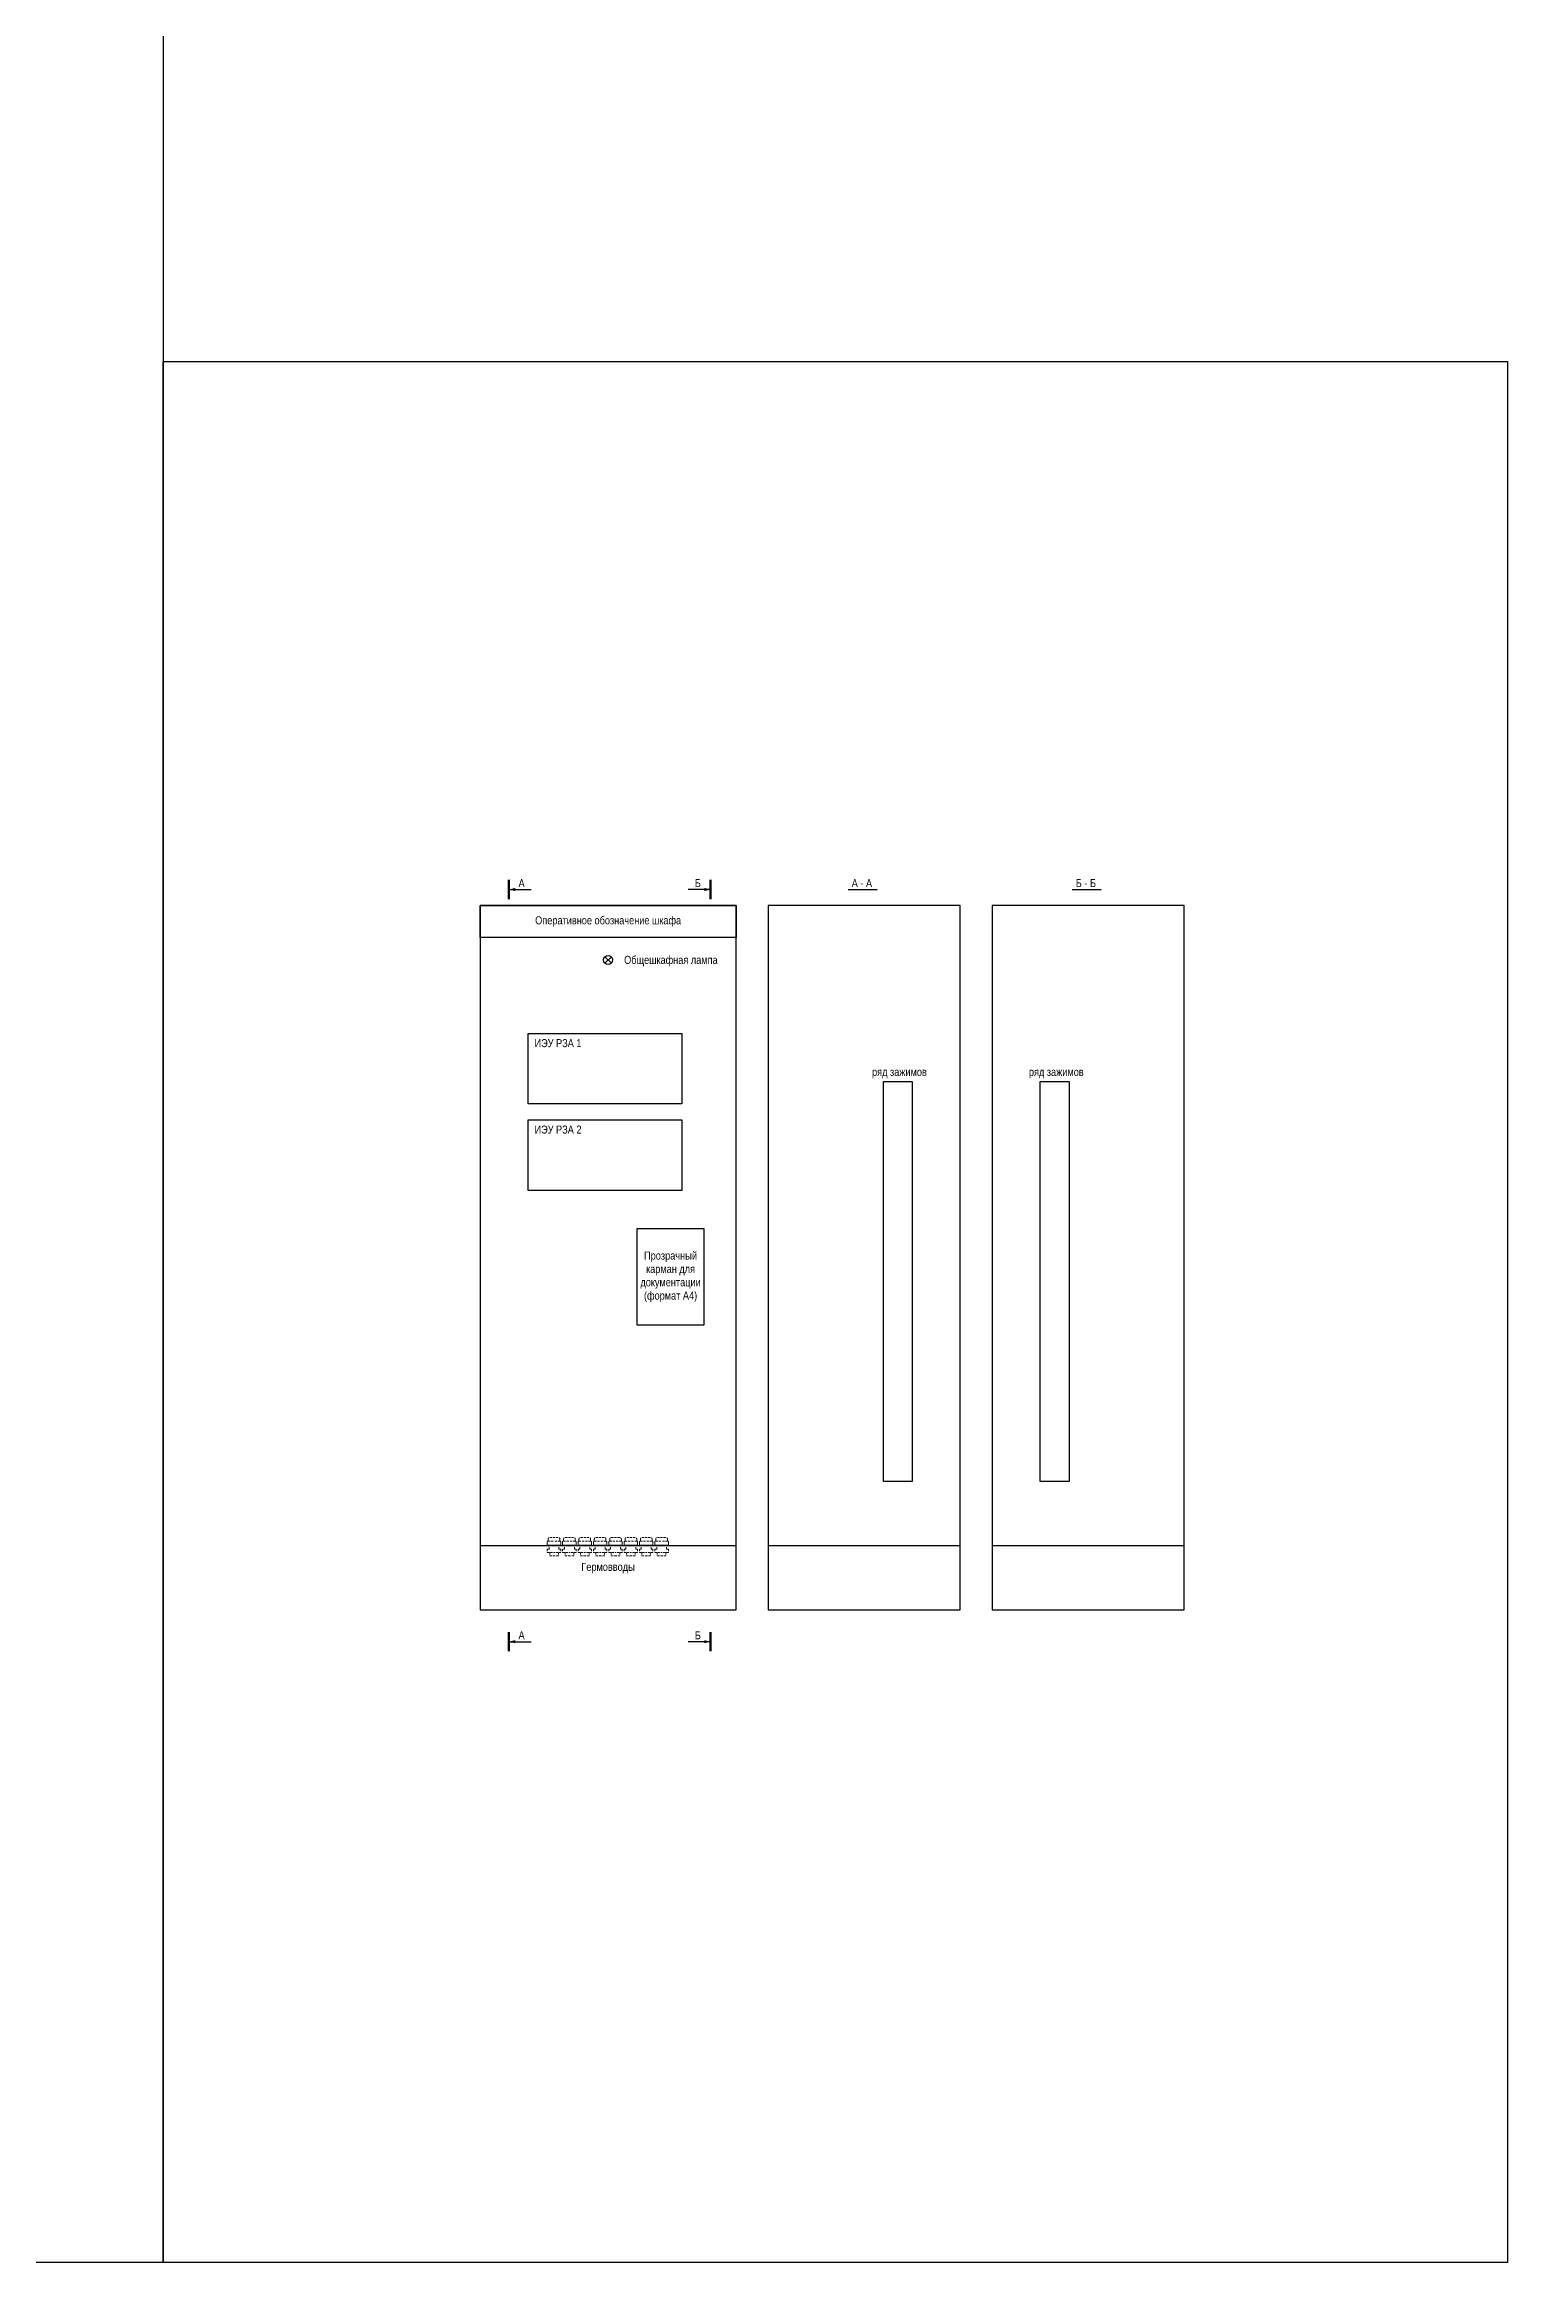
# Model space of a CAD drawing. Header units: millimetres. Extents: x 39198 to 51235, y 3901 to 12197.
# Drawn here: x 47989 to 48446, y 5812 to 6505 of the extents above; entities that cross this region are included whole.
import ezdxf
from ezdxf.enums import TextEntityAlignment as Align

# ---------------------------------------------------------------- set-up
doc = ezdxf.new("R2010")
doc.units = ezdxf.units.MM
doc.linetypes.add('штриховая2', pattern=[9.525, 6.35, -3.175])
doc.layers.add('Основная', color=7, linetype='Continuous', lineweight=30)
doc.layers.add('Толстая', color=7, linetype='Continuous', lineweight=53)
doc.styles.add('Narrow', font='ARIALN.TTF')

msp = doc.modelspace()

# ---------------------------------------------------------------- linework, layer by layer
at = {"linetype": 'штриховая2', "lineweight": 13, "ltscale": 0.1}
for p, q in [((48145.99, 6037.25), (48145.99, 6036)), ((48145.99, 6036), (48145.99, 6037.25)), ((48146.28, 6037.92), (48146.28, 6037.44)), ((48146.28, 6037.44), (48148.1, 6037.44)), ((48146.85, 6038.59), (48148.1, 6038.59)), ((48149.35, 6038.59), (48148.1, 6038.59)), ((48149.92, 6037.44), (48148.1, 6037.44)), ((48149.92, 6037.92), (48149.92, 6037.44)), ((48150.21, 6037.25), (48150.21, 6036)), ((48150.21, 6036), (48150.21, 6037.25)), ((48151.08, 6037.92), (48151.08, 6037.44)), ((48151.08, 6037.44), (48152.9, 6037.44)), ((48151.65, 6038.59), (48152.9, 6038.59)), ((48154.15, 6038.59), (48152.9, 6038.59)), ((48154.72, 6037.44), (48152.9, 6037.44)), ((48154.72, 6037.92), (48154.72, 6037.44)), ((48155.01, 6037.25), (48155.01, 6036)), ((48155.01, 6036), (48155.01, 6037.25)), ((48155.59, 6037.25), (48155.59, 6036)), ((48155.59, 6036), (48155.59, 6037.25)), ((48155.88, 6037.92), (48155.88, 6037.44)), ((48155.88, 6037.44), (48157.7, 6037.44)), ((48156.45, 6038.59), (48157.7, 6038.59)), ((48158.95, 6038.59), (48157.7, 6038.59)), ((48159.52, 6037.44), (48157.7, 6037.44)), ((48159.52, 6037.92), (48159.52, 6037.44)), ((48159.81, 6037.25), (48159.81, 6036)), ((48159.81, 6036), (48159.81, 6037.25)), ((48160.39, 6037.25), (48160.39, 6036)), ((48160.39, 6036), (48160.39, 6037.25)), ((48160.68, 6037.92), (48160.68, 6037.44)), ((48160.68, 6037.44), (48162.5, 6037.44)), ((48161.25, 6038.59), (48162.5, 6038.59)), ((48163.75, 6038.59), (48162.5, 6038.59)), ((48164.32, 6037.44), (48162.5, 6037.44)), ((48164.32, 6037.92), (48164.32, 6037.44)), ((48164.61, 6037.25), (48164.61, 6036)), ((48164.61, 6036), (48164.61, 6037.25)), ((48165.19, 6037.25), (48165.19, 6036)), ((48165.19, 6036), (48165.19, 6037.25)), ((48165.19, 6037.25), (48165.19, 6036)), ((48165.19, 6036), (48165.19, 6037.25)), ((48165.48, 6037.92), (48165.48, 6037.44)), ((48165.48, 6037.44), (48167.3, 6037.44)), ((48166.05, 6038.59), (48167.3, 6038.59)), ((48168.55, 6038.59), (48167.3, 6038.59)), ((48169.12, 6037.44), (48167.3, 6037.44)), ((48169.12, 6037.92), (48169.12, 6037.44)), ((48169.41, 6037.25), (48169.41, 6036)), ((48169.41, 6036), (48169.41, 6037.25)), ((48169.99, 6037.25), (48169.99, 6036)), ((48169.99, 6036), (48169.99, 6037.25)), ((48170.28, 6037.92), (48170.28, 6037.44)), ((48170.28, 6037.44), (48172.1, 6037.44)), ((48170.85, 6038.59), (48172.1, 6038.59)), ((48173.35, 6038.59), (48172.1, 6038.59)), ((48173.92, 6037.44), (48172.1, 6037.44)), ((48173.92, 6037.92), (48173.92, 6037.44)), ((48174.21, 6037.25), (48174.21, 6036)), ((48174.21, 6036), (48174.21, 6037.25)), ((48174.79, 6037.25), (48174.79, 6036)), ((48174.79, 6036), (48174.79, 6037.25)), ((48175.08, 6037.92), (48175.08, 6037.44)), ((48175.08, 6037.44), (48176.9, 6037.44)), ((48175.65, 6038.59), (48176.9, 6038.59)), ((48178.15, 6038.59), (48176.9, 6038.59)), ((48178.72, 6037.44), (48176.9, 6037.44)), ((48178.72, 6037.92), (48178.72, 6037.44)), ((48179.01, 6037.25), (48179.01, 6036)), ((48179.01, 6036), (48179.01, 6037.25)), ((48179.59, 6037.25), (48179.59, 6036)), ((48179.59, 6036), (48179.59, 6037.25)), ((48179.88, 6037.92), (48179.88, 6037.44)), ((48179.88, 6037.44), (48181.7, 6037.44)), ((48180.45, 6038.59), (48181.7, 6038.59)), ((48182.95, 6038.59), (48181.7, 6038.59)), ((48183.52, 6037.44), (48181.7, 6037.44)), ((48183.52, 6037.92), (48183.52, 6037.44)), ((48183.81, 6037.25), (48183.81, 6036)), ((48183.81, 6036), (48183.81, 6037.25)), ((48145.99, 6034.94), (48145.99, 6033.89)), ((48145.99, 6034.94), (48146.56, 6034.94)), ((48145.99, 6033.89), (48148.1, 6033.89)), ((48146.56, 6034.94), (48146.56, 6036)), ((48146.76, 6033.89), (48146.76, 6032.83)), ((48146.76, 6032.83), (48148.1, 6032.83)), ((48150.21, 6033.89), (48148.1, 6033.89)), ((48149.44, 6032.83), (48148.1, 6032.83)), ((48149.44, 6033.89), (48149.44, 6032.83)), ((48149.64, 6034.94), (48149.64, 6036)), ((48150.21, 6034.94), (48149.64, 6034.94)), ((48150.21, 6034.94), (48150.21, 6033.89)), ((48150.79, 6034.94), (48150.79, 6033.89)), ((48150.79, 6034.94), (48151.36, 6034.94)), ((48150.79, 6033.89), (48152.9, 6033.89)), ((48151.36, 6034.94), (48151.36, 6036)), ((48151.56, 6033.89), (48151.56, 6032.83)), ((48151.56, 6032.83), (48152.9, 6032.83)), ((48155.01, 6033.89), (48152.9, 6033.89)), ((48154.24, 6032.83), (48152.9, 6032.83)), ((48154.24, 6033.89), (48154.24, 6032.83)), ((48154.44, 6034.94), (48154.44, 6036)), ((48155.01, 6034.94), (48154.44, 6034.94)), ((48155.01, 6034.94), (48155.01, 6033.89)), ((48155.59, 6034.94), (48155.59, 6033.89)), ((48155.59, 6034.94), (48156.16, 6034.94)), ((48155.59, 6033.89), (48157.7, 6033.89)), ((48156.16, 6034.94), (48156.16, 6036)), ((48156.36, 6033.89), (48156.36, 6032.83)), ((48156.36, 6032.83), (48157.7, 6032.83)), ((48159.81, 6033.89), (48157.7, 6033.89)), ((48159.04, 6032.83), (48157.7, 6032.83)), ((48159.04, 6033.89), (48159.04, 6032.83)), ((48159.24, 6034.94), (48159.24, 6036)), ((48159.81, 6034.94), (48159.24, 6034.94)), ((48159.81, 6034.94), (48159.81, 6033.89)), ((48160.39, 6034.94), (48160.39, 6033.89)), ((48160.39, 6034.94), (48160.96, 6034.94)), ((48160.39, 6033.89), (48162.5, 6033.89)), ((48160.96, 6034.94), (48160.96, 6036)), ((48161.16, 6033.89), (48161.16, 6032.83)), ((48161.16, 6032.83), (48162.5, 6032.83)), ((48164.61, 6033.89), (48162.5, 6033.89)), ((48163.84, 6032.83), (48162.5, 6032.83)), ((48163.84, 6033.89), (48163.84, 6032.83)), ((48164.04, 6034.94), (48164.04, 6036)), ((48164.61, 6034.94), (48164.04, 6034.94)), ((48164.61, 6034.94), (48164.61, 6033.89)), ((48165.19, 6034.94), (48165.19, 6033.89)), ((48165.19, 6034.94), (48165.76, 6034.94)), ((48165.19, 6034.94), (48165.19, 6033.89)), ((48165.19, 6033.89), (48167.3, 6033.89)), ((48165.76, 6034.94), (48165.76, 6036)), ((48165.96, 6033.89), (48165.96, 6032.83)), ((48165.96, 6032.83), (48167.3, 6032.83)), ((48169.41, 6033.89), (48167.3, 6033.89)), ((48168.64, 6032.83), (48167.3, 6032.83)), ((48168.64, 6033.89), (48168.64, 6032.83)), ((48168.84, 6034.94), (48168.84, 6036)), ((48169.41, 6034.94), (48168.84, 6034.94)), ((48169.41, 6034.94), (48169.41, 6033.89)), ((48169.99, 6034.94), (48169.99, 6033.89)), ((48169.99, 6034.94), (48170.56, 6034.94)), ((48169.99, 6033.89), (48172.1, 6033.89)), ((48170.56, 6034.94), (48170.56, 6036)), ((48170.76, 6033.89), (48170.76, 6032.83)), ((48170.76, 6032.83), (48172.1, 6032.83)), ((48174.21, 6033.89), (48172.1, 6033.89)), ((48173.44, 6032.83), (48172.1, 6032.83)), ((48173.44, 6033.89), (48173.44, 6032.83)), ((48173.64, 6034.94), (48173.64, 6036)), ((48174.21, 6034.94), (48173.64, 6034.94)), ((48174.21, 6034.94), (48174.21, 6033.89)), ((48174.79, 6034.94), (48174.79, 6033.89)), ((48174.79, 6034.94), (48175.36, 6034.94)), ((48174.79, 6033.89), (48176.9, 6033.89)), ((48175.36, 6034.94), (48175.36, 6036)), ((48175.56, 6033.89), (48175.56, 6032.83)), ((48175.56, 6032.83), (48176.9, 6032.83)), ((48179.01, 6033.89), (48176.9, 6033.89)), ((48178.24, 6032.83), (48176.9, 6032.83)), ((48178.24, 6033.89), (48178.24, 6032.83)), ((48178.44, 6034.94), (48178.44, 6036)), ((48179.01, 6034.94), (48178.44, 6034.94)), ((48179.01, 6034.94), (48179.01, 6033.89)), ((48179.59, 6034.94), (48179.59, 6033.89)), ((48179.59, 6034.94), (48180.16, 6034.94)), ((48179.59, 6033.89), (48181.7, 6033.89)), ((48180.16, 6034.94), (48180.16, 6036)), ((48180.36, 6033.89), (48180.36, 6032.83)), ((48180.36, 6032.83), (48181.7, 6032.83)), ((48183.81, 6033.89), (48181.7, 6033.89)), ((48183.04, 6032.83), (48181.7, 6032.83)), ((48183.04, 6033.89), (48183.04, 6032.83)), ((48183.24, 6034.94), (48183.24, 6036)), ((48183.81, 6034.94), (48183.24, 6034.94)), ((48183.81, 6034.94), (48183.81, 6033.89))]:
    msp.add_line(p, q, dxfattribs=at)
for points in [[(48026, 5812), (47432, 5812), (47432, 6652), (48026, 6652)], [(48446, 6406), (48446, 5812), (48026, 5812), (48026, 6406)]]:
    msp.add_lwpolyline(points, close=True)
for points in [[(48145.99, 6037.25), (48146.02, 6037.3), (48146.09, 6037.36), (48146.14, 6037.4), (48146.19, 6037.42), (48146.25, 6037.43), (48146.28, 6037.44)], [(48146.28, 6037.92), (48146.29, 6038.1), (48146.32, 6038.23), (48146.38, 6038.36), (48146.47, 6038.47), (48146.58, 6038.54), (48146.72, 6038.59), (48146.95, 6038.59)], [(48149.92, 6037.92), (48149.91, 6038.1), (48149.88, 6038.23), (48149.82, 6038.36), (48149.74, 6038.47), (48149.63, 6038.54), (48149.48, 6038.59), (48149.25, 6038.59)], [(48150.21, 6037.25), (48150.18, 6037.3), (48150.11, 6037.36), (48150.06, 6037.4), (48150.01, 6037.42), (48149.95, 6037.43), (48149.92, 6037.44)], [(48150.79, 6037.25), (48150.82, 6037.3), (48150.89, 6037.36), (48150.94, 6037.4), (48150.99, 6037.42), (48151.05, 6037.43), (48151.08, 6037.44)], [(48151.08, 6037.92), (48151.09, 6038.1), (48151.12, 6038.23), (48151.18, 6038.36), (48151.27, 6038.47), (48151.38, 6038.54), (48151.52, 6038.59), (48151.75, 6038.59)], [(48154.72, 6037.92), (48154.71, 6038.1), (48154.68, 6038.23), (48154.62, 6038.36), (48154.54, 6038.47), (48154.43, 6038.54), (48154.28, 6038.59), (48154.05, 6038.59)], [(48155.01, 6037.25), (48154.98, 6037.3), (48154.91, 6037.36), (48154.86, 6037.4), (48154.81, 6037.42), (48154.75, 6037.43), (48154.72, 6037.44)], [(48155.59, 6037.25), (48155.62, 6037.3), (48155.69, 6037.36), (48155.74, 6037.4), (48155.79, 6037.42), (48155.85, 6037.43), (48155.88, 6037.44)], [(48155.88, 6037.92), (48155.89, 6038.1), (48155.92, 6038.23), (48155.98, 6038.36), (48156.07, 6038.47), (48156.18, 6038.54), (48156.32, 6038.59), (48156.55, 6038.59)], [(48159.52, 6037.92), (48159.51, 6038.1), (48159.48, 6038.23), (48159.42, 6038.36), (48159.34, 6038.47), (48159.23, 6038.54), (48159.08, 6038.59), (48158.85, 6038.59)], [(48159.81, 6037.25), (48159.78, 6037.3), (48159.71, 6037.36), (48159.66, 6037.4), (48159.61, 6037.42), (48159.55, 6037.43), (48159.52, 6037.44)], [(48160.39, 6037.25), (48160.42, 6037.3), (48160.49, 6037.36), (48160.54, 6037.4), (48160.59, 6037.42), (48160.65, 6037.43), (48160.68, 6037.44)], [(48160.68, 6037.92), (48160.69, 6038.1), (48160.72, 6038.23), (48160.78, 6038.36), (48160.87, 6038.47), (48160.98, 6038.54), (48161.12, 6038.59), (48161.35, 6038.59)], [(48164.32, 6037.92), (48164.31, 6038.1), (48164.28, 6038.23), (48164.22, 6038.36), (48164.14, 6038.47), (48164.03, 6038.54), (48163.88, 6038.59), (48163.65, 6038.59)], [(48164.61, 6037.25), (48164.58, 6037.3), (48164.51, 6037.36), (48164.46, 6037.4), (48164.41, 6037.42), (48164.35, 6037.43), (48164.32, 6037.44)], [(48165.19, 6037.25), (48165.22, 6037.3), (48165.29, 6037.36), (48165.34, 6037.4), (48165.39, 6037.42), (48165.45, 6037.43), (48165.48, 6037.44)], [(48165.48, 6037.92), (48165.49, 6038.1), (48165.52, 6038.23), (48165.58, 6038.36), (48165.67, 6038.47), (48165.78, 6038.54), (48165.92, 6038.59), (48166.15, 6038.59)], [(48169.12, 6037.92), (48169.11, 6038.1), (48169.08, 6038.23), (48169.02, 6038.36), (48168.94, 6038.47), (48168.83, 6038.54), (48168.68, 6038.59), (48168.45, 6038.59)], [(48169.41, 6037.25), (48169.38, 6037.3), (48169.31, 6037.36), (48169.26, 6037.4), (48169.21, 6037.42), (48169.15, 6037.43), (48169.12, 6037.44)], [(48169.99, 6037.25), (48170.02, 6037.3), (48170.09, 6037.36), (48170.14, 6037.4), (48170.19, 6037.42), (48170.25, 6037.43), (48170.28, 6037.44)], [(48170.28, 6037.92), (48170.29, 6038.1), (48170.32, 6038.23), (48170.38, 6038.36), (48170.47, 6038.47), (48170.58, 6038.54), (48170.72, 6038.59), (48170.95, 6038.59)], [(48173.92, 6037.92), (48173.91, 6038.1), (48173.88, 6038.23), (48173.82, 6038.36), (48173.74, 6038.47), (48173.63, 6038.54), (48173.48, 6038.59), (48173.25, 6038.59)], [(48174.21, 6037.25), (48174.18, 6037.3), (48174.11, 6037.36), (48174.06, 6037.4), (48174.01, 6037.42), (48173.95, 6037.43), (48173.92, 6037.44)], [(48174.79, 6037.25), (48174.82, 6037.3), (48174.89, 6037.36), (48174.94, 6037.4), (48174.99, 6037.42), (48175.05, 6037.43), (48175.08, 6037.44)], [(48175.08, 6037.92), (48175.09, 6038.1), (48175.12, 6038.23), (48175.18, 6038.36), (48175.27, 6038.47), (48175.38, 6038.54), (48175.52, 6038.59), (48175.75, 6038.59)], [(48178.72, 6037.92), (48178.71, 6038.1), (48178.68, 6038.23), (48178.62, 6038.36), (48178.54, 6038.47), (48178.43, 6038.54), (48178.28, 6038.59), (48178.05, 6038.59)], [(48179.01, 6037.25), (48178.98, 6037.3), (48178.91, 6037.36), (48178.86, 6037.4), (48178.81, 6037.42), (48178.75, 6037.43), (48178.72, 6037.44)], [(48179.59, 6037.25), (48179.62, 6037.3), (48179.69, 6037.36), (48179.74, 6037.4), (48179.79, 6037.42), (48179.85, 6037.43), (48179.88, 6037.44)], [(48179.88, 6037.92), (48179.89, 6038.1), (48179.92, 6038.23), (48179.98, 6038.36), (48180.07, 6038.47), (48180.18, 6038.54), (48180.32, 6038.59), (48180.55, 6038.59)], [(48183.52, 6037.92), (48183.51, 6038.1), (48183.48, 6038.23), (48183.42, 6038.36), (48183.34, 6038.47), (48183.23, 6038.54), (48183.08, 6038.59), (48182.85, 6038.59)], [(48183.81, 6037.25), (48183.78, 6037.3), (48183.71, 6037.36), (48183.66, 6037.4), (48183.61, 6037.42), (48183.55, 6037.43), (48183.52, 6037.44)]]:
    msp.add_spline(points, degree=3, dxfattribs=at)
at = {"layer": 'Основная', "linetype": 'штриховая2', "lineweight": 13, "ltscale": 1000}
for p, q in [((48150.79, 6037.25), (48150.79, 6036)), ((48150.79, 6036), (48150.79, 6037.25)), ((48145.99, 6036.19), (48148.1, 6036.19)), ((48145.99, 6036), (48148.1, 6036)), ((48146.56, 6036), (48145.99, 6036)), ((48150.21, 6036.19), (48148.1, 6036.19)), ((48150.21, 6036), (48148.1, 6036)), ((48149.64, 6036), (48150.21, 6036)), ((48150.79, 6036.19), (48152.9, 6036.19)), ((48150.79, 6036), (48152.9, 6036)), ((48151.36, 6036), (48150.79, 6036)), ((48155.01, 6036.19), (48152.9, 6036.19)), ((48155.01, 6036), (48152.9, 6036)), ((48154.44, 6036), (48155.01, 6036)), ((48155.59, 6036.19), (48157.7, 6036.19)), ((48155.59, 6036), (48157.7, 6036)), ((48156.16, 6036), (48155.59, 6036)), ((48159.81, 6036.19), (48157.7, 6036.19)), ((48159.81, 6036), (48157.7, 6036)), ((48159.24, 6036), (48159.81, 6036)), ((48160.39, 6036.19), (48162.5, 6036.19)), ((48160.39, 6036), (48162.5, 6036)), ((48160.96, 6036), (48160.39, 6036)), ((48164.61, 6036.19), (48162.5, 6036.19)), ((48164.61, 6036), (48162.5, 6036)), ((48164.04, 6036), (48164.61, 6036)), ((48165.19, 6036.19), (48167.3, 6036.19)), ((48165.19, 6036), (48167.3, 6036)), ((48165.76, 6036), (48165.19, 6036)), ((48169.41, 6036.19), (48167.3, 6036.19)), ((48169.41, 6036), (48167.3, 6036)), ((48168.84, 6036), (48169.41, 6036)), ((48169.99, 6036.19), (48172.1, 6036.19)), ((48169.99, 6036), (48172.1, 6036)), ((48170.56, 6036), (48169.99, 6036)), ((48174.21, 6036.19), (48172.1, 6036.19)), ((48174.21, 6036), (48172.1, 6036)), ((48173.64, 6036), (48174.21, 6036)), ((48174.79, 6036.19), (48176.9, 6036.19)), ((48174.79, 6036), (48176.9, 6036)), ((48175.36, 6036), (48174.79, 6036)), ((48179.01, 6036.19), (48176.9, 6036.19)), ((48179.01, 6036), (48176.9, 6036)), ((48178.44, 6036), (48179.01, 6036)), ((48179.59, 6036.19), (48181.7, 6036.19)), ((48179.59, 6036), (48181.7, 6036)), ((48180.16, 6036), (48179.59, 6036)), ((48183.81, 6036.19), (48181.7, 6036.19)), ((48183.81, 6036), (48181.7, 6036)), ((48183.24, 6036), (48183.81, 6036))]:
    msp.add_line(p, q, dxfattribs=at)
at = {"layer": 'Основная', "ltscale": 100}
msp.add_line((48125, 6036), (48205, 6036), dxfattribs=at)
for points in [[(48134, 6241, 0, 1, 0), (48136, 6241, 0, 0, 0)], [(48197, 6241, 0, 1, 0), (48195, 6241, 0, 0, 0)], [(48134, 6006, 0, 1, 0), (48136, 6006, 0, 0, 0)], [(48197, 6006, 0, 1, 0), (48195, 6006, 0, 0, 0)]]:
    msp.add_lwpolyline(points, format="xyseb", dxfattribs=at)
for points in [[(48134, 6241), (48141, 6241)], [(48197, 6241), (48190, 6241)], [(48240, 6241), (48249, 6241)], [(48310, 6241), (48319, 6241)], [(48164, 6220), (48166, 6218)], [(48164, 6218), (48166, 6220)], [(48215, 6036), (48275, 6036)], [(48285, 6036), (48345, 6036)], [(48134, 6006), (48141, 6006)], [(48197, 6006), (48190, 6006)]]:
    msp.add_lwpolyline(points, dxfattribs=at)
at = {"layer": 'Основная'}
for points in [[(48125, 6016), (48205, 6016), (48205, 6236), (48125, 6236)], [(48275, 6236), (48215, 6236), (48215, 6016), (48275, 6016)], [(48345, 6236), (48285, 6236), (48285, 6016), (48345, 6016)], [(48140, 6196), (48188, 6196), (48188, 6174), (48140, 6174)], [(48251, 6181), (48260, 6181), (48260, 6056), (48251, 6056)], [(48300, 6181), (48309, 6181), (48309, 6056), (48300, 6056)], [(48140, 6169), (48188, 6169), (48188, 6147), (48140, 6147)], [(48174, 6105), (48195, 6105), (48195, 6135), (48174, 6135)]]:
    msp.add_lwpolyline(points, close=True, dxfattribs=at)
at = {"layer": 'Основная', "ltscale": 100}
msp.add_lwpolyline([(48125, 6236), (48205, 6236), (48205, 6226), (48125, 6226)], close=True, dxfattribs=at)
at = {"layer": 'Основная', "ltscale": 0.35}
msp.add_circle((48165, 6219), 1.41, dxfattribs=at)
at = {"layer": 'Толстая', "ltscale": 100}
for points in [[(48134, 6244), (48134, 6238)], [(48197, 6244), (48197, 6238)], [(48134, 6009), (48134, 6003)], [(48197, 6009), (48197, 6003)]]:
    msp.add_lwpolyline(points, dxfattribs=at)

# ---------------------------------------------------------------- texts
at = {"layer": 'Основная', "style": 'Narrow'}
for s, p in [('А', (48137, 6243)), ('Б', (48192.09, 6243)), ('А - А', (48241.09, 6243)), ('Б - Б', (48311.09, 6243)), ('Общешкафная лампа', (48170, 6219)), ('ИЭУ РЗА', (48142, 6193)), ('ИЭУ РЗА 1', (48142, 6193)), ('ИЭУ РЗА 2', (48142, 6166)), ('А', (48137, 6008)), ('Б', (48192.09, 6008))]:
    msp.add_text(s, height=2.5, dxfattribs=at).set_placement(p, align=Align.MIDDLE_LEFT)
for p in [(48256, 6184), (48305, 6184)]:
    msp.add_text('ряд зажимов', height=2.5, dxfattribs=at).set_placement(p, align=Align.MIDDLE_CENTER)
at = {"layer": 'Основная', "char_height": 2.5, "attachment_point": 5, "style": 'Narrow'}
for s, insert, width in [('Оперативное обозначение шкафа', (48165, 6231), 80), ('Прозрачный карман для документации (формат А4)', (48184.5, 6120), 21), ('Гермовводы ', (48165, 6029), 58)]:
    msp.add_mtext(s, dxfattribs=dict(at, insert=insert, width=width))

doc.saveas('drawing.dxf')
